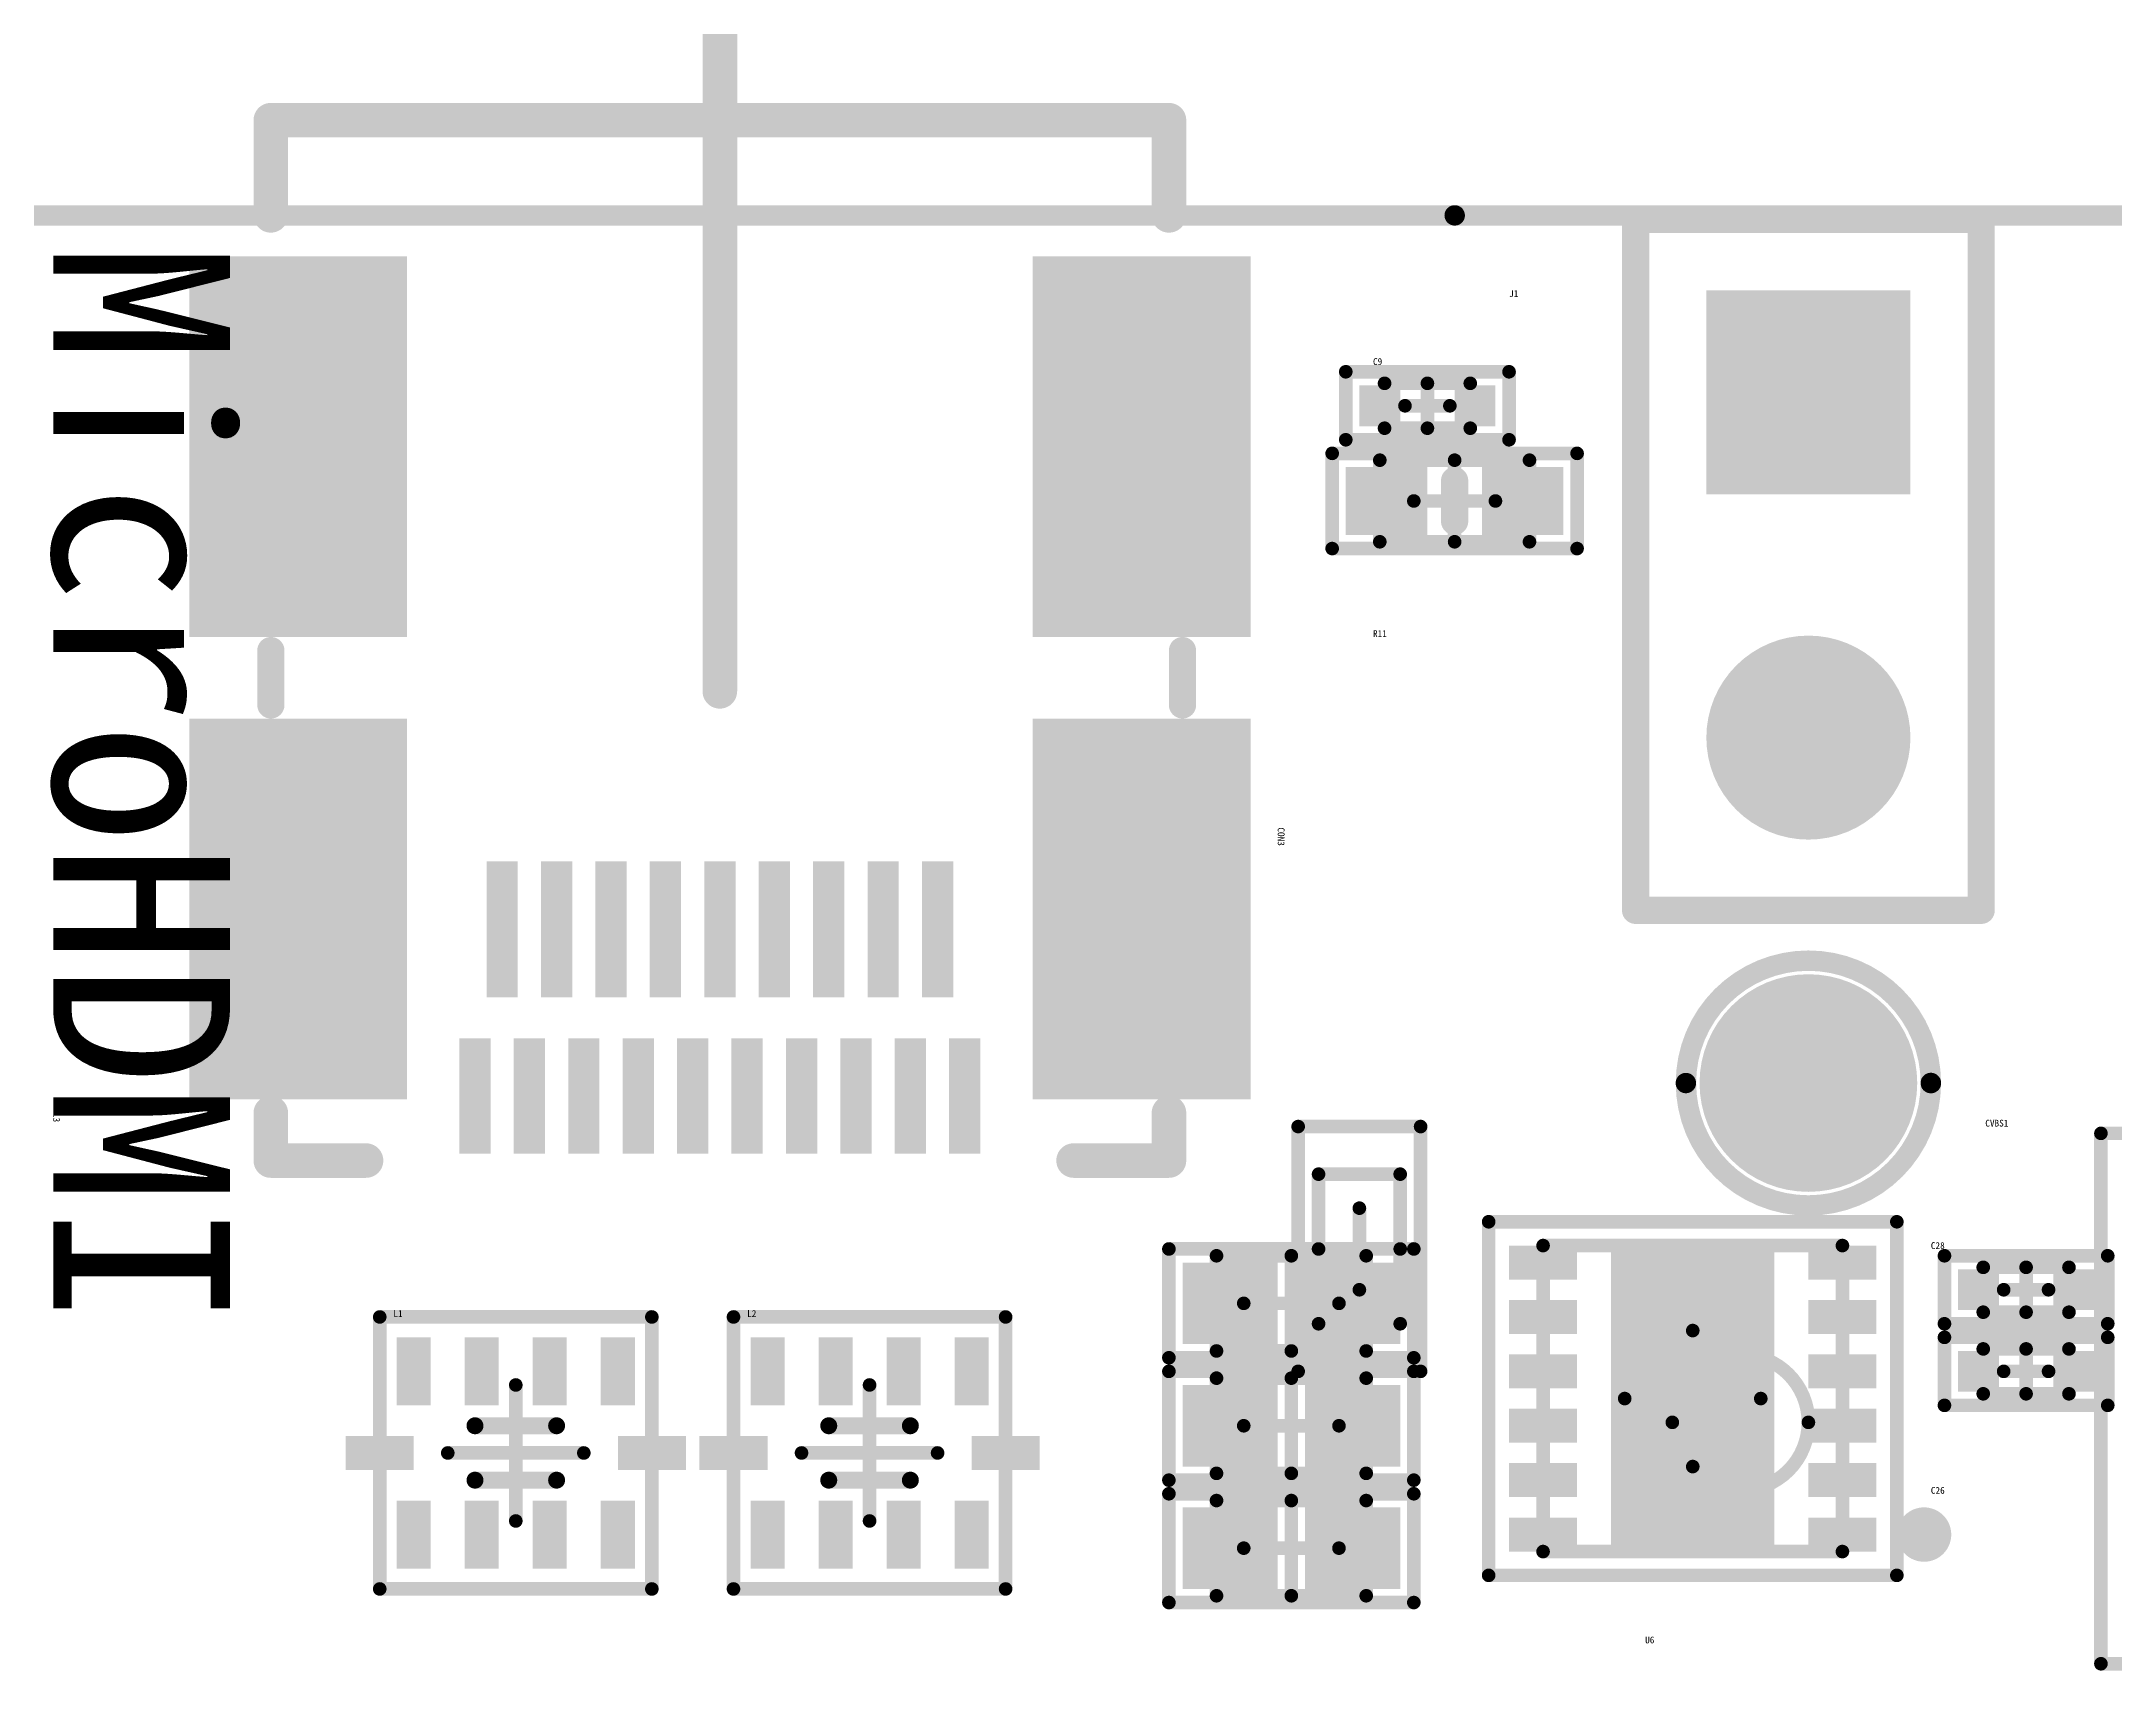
# Model space of a CAD drawing. Header units: millimetres. Extents: x 4 to 123, y 21 to 97.
# Drawn here: x 60.01 to 75.25, y 70.7 to 82.68 of the extents above; entities that cross this region are included whole.
import ezdxf

# ---------------------------------------------------------------- set-up
doc = ezdxf.new("R2010")
doc.units = ezdxf.units.MM
for name, color, linetype in [('KeepOutLayer', 6, 'Continuous'), ('Mechanical13', 56, 'Continuous'), ('Mechanical15', 56, 'Continuous'), ('Mechanical9', 56, 'Continuous'), ('MultiLayer', 9, 'Continuous'), ('TopLayer', 1, 'Continuous'), ('TopOverlay', 2, 'Continuous'), ('TopPaste', 8, 'Continuous')]:
    doc.layers.add(name, color=color, linetype=linetype)

msp = doc.modelspace()

# ---------------------------------------------------------------- linework, layer by layer
at = {"layer": 'KeepOutLayer', "const_width": 0.15}
for points in [[(28.4, 81.4), (70.4, 81.4)], [(70.4, 81.4), (107.6, 81.4)]]:
    msp.add_lwpolyline(points, dxfattribs=at)
at = {"layer": 'KeepOutLayer', "const_width": 0.075}
msp.add_lwpolyline([(70.363, 81.4, 1), (70.438, 81.4, 1)], format="xyb", close=True, dxfattribs=at)
msp.add_lwpolyline([(70.363, 81.4, 1), (70.438, 81.4, 1)], format="xyb", close=True, dxfattribs=at)
at = {"layer": 'Mechanical13', "const_width": 0.1}
for points in [[(69.885, 79.835), (69.885, 80.165)], [(69.885, 80.165), (70.515, 80.165)], [(70.515, 79.835), (70.515, 80.165)], [(69.885, 79.835), (70.515, 79.835)], [(69.85, 79.6), (70.95, 79.6)], [(69.85, 79), (69.85, 79.6)], [(70.95, 79), (70.95, 79.6)], [(69.85, 79), (70.95, 79)], [(69.4, 73.25), (69.4, 74.35)], [(69.4, 74.35), (70, 74.35)], [(70, 73.25), (70, 74.35)], [(68.65, 73.75), (69.75, 73.75)], [(68.65, 73.05), (68.65, 73.75)], [(69.75, 73.05), (69.75, 73.75)], [(71.05, 71.575), (71.05, 73.825)], [(71.05, 73.825), (73.25, 73.825)], [(73.25, 71.575), (73.25, 73.825)], [(74.285, 73.665), (74.915, 73.665)], [(74.285, 73.335), (74.285, 73.665)], [(74.915, 73.335), (74.915, 73.665)], [(69.4, 73.25), (70, 73.25)], [(74.285, 73.335), (74.915, 73.335)], [(68.65, 73.05), (69.75, 73.05)], [(74.285, 73.065), (74.915, 73.065)], [(74.285, 72.735), (74.285, 73.065)], [(74.915, 72.735), (74.915, 73.065)], [(68.65, 72.85), (69.75, 72.85)], [(68.65, 72.15), (68.65, 72.85)], [(69.75, 72.15), (69.75, 72.85)], [(74.285, 72.735), (74.915, 72.735)], [(68.65, 72.15), (69.75, 72.15)], [(68.65, 71.95), (69.75, 71.95)], [(68.65, 71.25), (68.65, 71.95)], [(69.75, 71.25), (69.75, 71.95)], [(71.05, 71.575), (73.25, 71.575)], [(68.65, 71.25), (69.75, 71.25)]]:
    msp.add_lwpolyline(points, dxfattribs=at)
at = {"layer": 'Mechanical13'}
for points, const_width in [([(69.86, 80.165, 1), (69.91, 80.165, 1)], 0.05), ([(69.86, 80.165, 1), (69.91, 80.165, 1)], 0.05), ([(70.49, 80.165, 1), (70.54, 80.165, 1)], 0.05), ([(70.49, 80.165, 1), (70.54, 80.165, 1)], 0.05), ([(69.86, 79.835, 1), (69.91, 79.835, 1)], 0.05), ([(69.86, 79.835, 1), (69.91, 79.835, 1)], 0.05), ([(70.49, 79.835, 1), (70.54, 79.835, 1)], 0.05), ([(70.49, 79.835, 1), (70.54, 79.835, 1)], 0.05), ([(69.825, 79.6, 1), (69.875, 79.6, 1)], 0.05), ([(69.825, 79.6, 1), (69.875, 79.6, 1)], 0.05), ([(70.925, 79.6, 1), (70.975, 79.6, 1)], 0.05), ([(70.925, 79.6, 1), (70.975, 79.6, 1)], 0.05), ([(69.825, 79, 1), (69.875, 79, 1)], 0.05), ([(69.825, 79, 1), (69.875, 79, 1)], 0.05), ([(70.925, 79, 1), (70.975, 79, 1)], 0.05), ([(70.925, 79, 1), (70.975, 79, 1)], 0.05), ([(69.375, 74.35, 1), (69.425, 74.35, 1)], 0.05), ([(69.375, 74.35, 1), (69.425, 74.35, 1)], 0.05), ([(69.975, 74.35, 1), (70.025, 74.35, 1)], 0.05), ([(69.975, 74.35, 1), (70.025, 74.35, 1)], 0.05), ([(68.625, 73.75, 1), (68.675, 73.75, 1)], 0.05), ([(68.625, 73.75, 1), (68.675, 73.75, 1)], 0.05), ([(69.725, 73.75, 1), (69.775, 73.75, 1)], 0.05), ([(69.725, 73.75, 1), (69.775, 73.75, 1)], 0.05), ([(71.025, 73.825, 1), (71.075, 73.825, 1)], 0.05), ([(71.025, 73.825, 1), (71.075, 73.825, 1)], 0.05), ([(73.225, 73.825, 1), (73.275, 73.825, 1)], 0.05), ([(73.225, 73.825, 1), (73.275, 73.825, 1)], 0.05), ([(74.26, 73.665, 1), (74.31, 73.665, 1)], 0.05), ([(74.26, 73.665, 1), (74.31, 73.665, 1)], 0.05), ([(74.89, 73.665, 1), (74.94, 73.665, 1)], 0.05), ([(74.89, 73.665, 1), (74.94, 73.665, 1)], 0.05), ([(69.375, 73.25, 1), (69.425, 73.25, 1)], 0.05), ([(69.375, 73.25, 1), (69.425, 73.25, 1)], 0.05), ([(69.975, 73.25, 1), (70.025, 73.25, 1)], 0.05), ([(69.975, 73.25, 1), (70.025, 73.25, 1)], 0.05), ([(74.26, 73.335, 1), (74.31, 73.335, 1)], 0.05), ([(74.26, 73.335, 1), (74.31, 73.335, 1)], 0.05), ([(74.89, 73.335, 1), (74.94, 73.335, 1)], 0.05), ([(74.89, 73.335, 1), (74.94, 73.335, 1)], 0.05), ([(68.625, 73.05, 1), (68.675, 73.05, 1)], 0.05), ([(68.625, 73.05, 1), (68.675, 73.05, 1)], 0.05), ([(69.725, 73.05, 1), (69.775, 73.05, 1)], 0.05), ([(69.725, 73.05, 1), (69.775, 73.05, 1)], 0.05), ([(73, 72.525, 1), (72, 72.525, 1)], 0.1), ([(74.26, 73.065, 1), (74.31, 73.065, 1)], 0.05), ([(74.26, 73.065, 1), (74.31, 73.065, 1)], 0.05), ([(74.89, 73.065, 1), (74.94, 73.065, 1)], 0.05), ([(74.89, 73.065, 1), (74.94, 73.065, 1)], 0.05), ([(68.625, 72.85, 1), (68.675, 72.85, 1)], 0.05), ([(68.625, 72.85, 1), (68.675, 72.85, 1)], 0.05), ([(69.725, 72.85, 1), (69.775, 72.85, 1)], 0.05), ([(69.725, 72.85, 1), (69.775, 72.85, 1)], 0.05), ([(74.26, 72.735, 1), (74.31, 72.735, 1)], 0.05), ([(74.26, 72.735, 1), (74.31, 72.735, 1)], 0.05), ([(74.89, 72.735, 1), (74.94, 72.735, 1)], 0.05), ([(74.89, 72.735, 1), (74.94, 72.735, 1)], 0.05), ([(71.975, 72.525, 1), (72.025, 72.525, 1)], 0.05), ([(72.975, 72.525, 1), (73.025, 72.525, 1)], 0.05), ([(68.625, 72.15, 1), (68.675, 72.15, 1)], 0.05), ([(68.625, 72.15, 1), (68.675, 72.15, 1)], 0.05), ([(69.725, 72.15, 1), (69.775, 72.15, 1)], 0.05), ([(69.725, 72.15, 1), (69.775, 72.15, 1)], 0.05), ([(68.625, 71.95, 1), (68.675, 71.95, 1)], 0.05), ([(68.625, 71.95, 1), (68.675, 71.95, 1)], 0.05), ([(69.725, 71.95, 1), (69.775, 71.95, 1)], 0.05), ([(69.725, 71.95, 1), (69.775, 71.95, 1)], 0.05), ([(71.025, 71.575, 1), (71.075, 71.575, 1)], 0.05), ([(71.025, 71.575, 1), (71.075, 71.575, 1)], 0.05), ([(73.225, 71.575, 1), (73.275, 71.575, 1)], 0.05), ([(73.225, 71.575, 1), (73.275, 71.575, 1)], 0.05), ([(68.625, 71.25, 1), (68.675, 71.25, 1)], 0.05), ([(68.625, 71.25, 1), (68.675, 71.25, 1)], 0.05), ([(69.725, 71.25, 1), (69.775, 71.25, 1)], 0.05), ([(69.725, 71.25, 1), (69.775, 71.25, 1)], 0.05)]:
    msp.add_lwpolyline(points, format="xyb", close=True, dxfattribs=dict(at, const_width=const_width))
at = {"layer": 'Mechanical15', "const_width": 0.1}
for points in [[(69.6, 79.75), (69.6, 80.25)], [(69.6, 80.25), (70.8, 80.25)], [(70.8, 79.75), (70.8, 80.25)], [(70.2, 79.835), (70.2, 80.165)], [(70.035, 80), (70.365, 80)], [(69.5, 79.65), (71.3, 79.65)], [(69.5, 78.95), (69.5, 79.65)], [(69.6, 79.75), (70.8, 79.75)], [(71.3, 78.95), (71.3, 79.65)], [(70.4, 79), (70.4, 79.6)], [(70.1, 79.3), (70.7, 79.3)], [(69.5, 78.95), (71.3, 78.95)], [(69.25, 72.9), (69.25, 74.7)], [(69.25, 74.7), (70.15, 74.7)], [(70.15, 72.9), (70.15, 74.7)], [(75.15, 74.65), (78.65, 74.65)], [(75.15, 70.75), (75.15, 74.65)], [(69.7, 73.5), (69.7, 74.1)], [(70.65, 71.4), (70.65, 74)], [(70.65, 74), (73.65, 74)], [(73.65, 71.4), (73.65, 74)], [(68.3, 73.8), (70.1, 73.8)], [(68.3, 73), (68.3, 73.8)], [(69.2, 73.05), (69.2, 73.75)], [(69.4, 73.8), (70, 73.8)], [(70.1, 73), (70.1, 73.8)], [(74, 73.75), (75.2, 73.75)], [(74, 73.25), (74, 73.75)], [(75.2, 73.25), (75.2, 73.75)], [(74.6, 73.335), (74.6, 73.665)], [(68.85, 73.4), (69.55, 73.4)], [(74.435, 73.5), (74.765, 73.5)], [(62.5, 71.3), (62.5, 73.3)], [(62.5, 73.3), (64.5, 73.3)], [(64.5, 71.3), (64.5, 73.3)], [(65.1, 71.3), (65.1, 73.3)], [(65.1, 73.3), (67.1, 73.3)], [(67.1, 71.3), (67.1, 73.3)], [(74, 73.25), (75.2, 73.25)], [(72.15, 72.2), (72.15, 73.2)], [(74, 73.15), (75.2, 73.15)], [(74, 72.65), (74, 73.15)], [(75.2, 72.65), (75.2, 73.15)], [(68.3, 73), (70.1, 73)], [(74.6, 72.735), (74.6, 73.065)], [(63.5, 71.8), (63.5, 72.8)], [(66.1, 71.8), (66.1, 72.8)], [(68.3, 72.9), (70.1, 72.9)], [(68.3, 72.1), (68.3, 72.9)], [(69.2, 72.15), (69.2, 72.85)], [(69.25, 72.9), (70.15, 72.9)], [(70.1, 72.1), (70.1, 72.9)], [(74.435, 72.9), (74.765, 72.9)], [(71.65, 72.7), (72.65, 72.7)], [(74, 72.65), (75.2, 72.65)], [(68.85, 72.5), (69.55, 72.5)], [(63, 72.3), (64, 72.3)], [(65.6, 72.3), (66.6, 72.3)], [(68.3, 72.1), (70.1, 72.1)], [(68.3, 72), (70.1, 72)], [(68.3, 71.2), (68.3, 72)], [(69.2, 71.25), (69.2, 71.95)], [(70.1, 71.2), (70.1, 72)], [(68.85, 71.6), (69.55, 71.6)], [(62.5, 71.3), (64.5, 71.3)], [(65.1, 71.3), (67.1, 71.3)], [(70.65, 71.4), (73.65, 71.4)], [(68.3, 71.2), (70.1, 71.2)], [(75.15, 70.75), (78.65, 70.75)]]:
    msp.add_lwpolyline(points, dxfattribs=at)
at = {"layer": 'Mechanical15', "const_width": 0.05}
for points in [[(69.575, 80.25, 1), (69.625, 80.25, 1)], [(69.575, 80.25, 1), (69.625, 80.25, 1)], [(70.775, 80.25, 1), (70.825, 80.25, 1)], [(70.775, 80.25, 1), (70.825, 80.25, 1)], [(70.175, 80.165, 1), (70.225, 80.165, 1)], [(70.01, 80, 1), (70.06, 80, 1)], [(70.34, 80, 1), (70.39, 80, 1)], [(70.175, 79.835, 1), (70.225, 79.835, 1)], [(69.475, 79.65, 1), (69.525, 79.65, 1)], [(69.475, 79.65, 1), (69.525, 79.65, 1)], [(69.575, 79.75, 1), (69.625, 79.75, 1)], [(69.575, 79.75, 1), (69.625, 79.75, 1)], [(70.775, 79.75, 1), (70.825, 79.75, 1)], [(70.775, 79.75, 1), (70.825, 79.75, 1)], [(71.275, 79.65, 1), (71.325, 79.65, 1)], [(71.275, 79.65, 1), (71.325, 79.65, 1)], [(70.375, 79.6, 1), (70.425, 79.6, 1)], [(70.075, 79.3, 1), (70.125, 79.3, 1)], [(70.675, 79.3, 1), (70.725, 79.3, 1)], [(69.475, 78.95, 1), (69.525, 78.95, 1)], [(69.475, 78.95, 1), (69.525, 78.95, 1)], [(70.375, 79, 1), (70.425, 79, 1)], [(71.275, 78.95, 1), (71.325, 78.95, 1)], [(71.275, 78.95, 1), (71.325, 78.95, 1)], [(69.225, 74.7, 1), (69.275, 74.7, 1)], [(69.225, 74.7, 1), (69.275, 74.7, 1)], [(70.125, 74.7, 1), (70.175, 74.7, 1)], [(70.125, 74.7, 1), (70.175, 74.7, 1)], [(75.125, 74.65, 1), (75.175, 74.65, 1)], [(75.125, 74.65, 1), (75.175, 74.65, 1)], [(69.675, 74.1, 1), (69.725, 74.1, 1)], [(70.625, 74, 1), (70.675, 74, 1)], [(70.625, 74, 1), (70.675, 74, 1)], [(73.625, 74, 1), (73.675, 74, 1)], [(73.625, 74, 1), (73.675, 74, 1)], [(68.275, 73.8, 1), (68.325, 73.8, 1)], [(68.275, 73.8, 1), (68.325, 73.8, 1)], [(69.175, 73.75, 1), (69.225, 73.75, 1)], [(69.375, 73.8, 1), (69.425, 73.8, 1)], [(69.975, 73.8, 1), (70.025, 73.8, 1)], [(70.075, 73.8, 1), (70.125, 73.8, 1)], [(70.075, 73.8, 1), (70.125, 73.8, 1)], [(73.975, 73.75, 1), (74.025, 73.75, 1)], [(73.975, 73.75, 1), (74.025, 73.75, 1)], [(75.175, 73.75, 1), (75.225, 73.75, 1)], [(75.175, 73.75, 1), (75.225, 73.75, 1)], [(74.575, 73.665, 1), (74.625, 73.665, 1)], [(68.825, 73.4, 1), (68.875, 73.4, 1)], [(69.525, 73.4, 1), (69.575, 73.4, 1)], [(69.675, 73.5, 1), (69.725, 73.5, 1)], [(74.41, 73.5, 1), (74.46, 73.5, 1)], [(74.74, 73.5, 1), (74.79, 73.5, 1)], [(62.475, 73.3, 1), (62.525, 73.3, 1)], [(62.475, 73.3, 1), (62.525, 73.3, 1)], [(64.475, 73.3, 1), (64.525, 73.3, 1)], [(64.475, 73.3, 1), (64.525, 73.3, 1)], [(65.075, 73.3, 1), (65.125, 73.3, 1)], [(65.075, 73.3, 1), (65.125, 73.3, 1)], [(67.075, 73.3, 1), (67.125, 73.3, 1)], [(67.075, 73.3, 1), (67.125, 73.3, 1)], [(73.975, 73.25, 1), (74.025, 73.25, 1)], [(73.975, 73.25, 1), (74.025, 73.25, 1)], [(74.575, 73.335, 1), (74.625, 73.335, 1)], [(75.175, 73.25, 1), (75.225, 73.25, 1)], [(75.175, 73.25, 1), (75.225, 73.25, 1)], [(72.125, 73.2, 1), (72.175, 73.2, 1)], [(73.975, 73.15, 1), (74.025, 73.15, 1)], [(73.975, 73.15, 1), (74.025, 73.15, 1)], [(75.175, 73.15, 1), (75.225, 73.15, 1)], [(75.175, 73.15, 1), (75.225, 73.15, 1)], [(68.275, 73, 1), (68.325, 73, 1)], [(68.275, 73, 1), (68.325, 73, 1)], [(69.175, 73.05, 1), (69.225, 73.05, 1)], [(70.075, 73, 1), (70.125, 73, 1)], [(70.075, 73, 1), (70.125, 73, 1)], [(74.575, 73.065, 1), (74.625, 73.065, 1)], [(63.475, 72.8, 1), (63.525, 72.8, 1)], [(66.075, 72.8, 1), (66.125, 72.8, 1)], [(68.275, 72.9, 1), (68.325, 72.9, 1)], [(68.275, 72.9, 1), (68.325, 72.9, 1)], [(69.175, 72.85, 1), (69.225, 72.85, 1)], [(69.225, 72.9, 1), (69.275, 72.9, 1)], [(69.225, 72.9, 1), (69.275, 72.9, 1)], [(70.075, 72.9, 1), (70.125, 72.9, 1)], [(70.075, 72.9, 1), (70.125, 72.9, 1)], [(70.125, 72.9, 1), (70.175, 72.9, 1)], [(70.125, 72.9, 1), (70.175, 72.9, 1)], [(74.41, 72.9, 1), (74.46, 72.9, 1)], [(74.74, 72.9, 1), (74.79, 72.9, 1)], [(71.625, 72.7, 1), (71.675, 72.7, 1)], [(72.625, 72.7, 1), (72.675, 72.7, 1)], [(73.975, 72.65, 1), (74.025, 72.65, 1)], [(73.975, 72.65, 1), (74.025, 72.65, 1)], [(74.575, 72.735, 1), (74.625, 72.735, 1)], [(75.175, 72.65, 1), (75.225, 72.65, 1)], [(75.175, 72.65, 1), (75.225, 72.65, 1)], [(68.825, 72.5, 1), (68.875, 72.5, 1)], [(69.525, 72.5, 1), (69.575, 72.5, 1)], [(62.975, 72.3, 1), (63.025, 72.3, 1)], [(63.975, 72.3, 1), (64.025, 72.3, 1)], [(65.575, 72.3, 1), (65.625, 72.3, 1)], [(66.575, 72.3, 1), (66.625, 72.3, 1)], [(72.125, 72.2, 1), (72.175, 72.2, 1)], [(68.275, 72.1, 1), (68.325, 72.1, 1)], [(68.275, 72.1, 1), (68.325, 72.1, 1)], [(69.175, 72.15, 1), (69.225, 72.15, 1)], [(70.075, 72.1, 1), (70.125, 72.1, 1)], [(70.075, 72.1, 1), (70.125, 72.1, 1)], [(68.275, 72, 1), (68.325, 72, 1)], [(68.275, 72, 1), (68.325, 72, 1)], [(69.175, 71.95, 1), (69.225, 71.95, 1)], [(70.075, 72, 1), (70.125, 72, 1)], [(70.075, 72, 1), (70.125, 72, 1)], [(63.475, 71.8, 1), (63.525, 71.8, 1)], [(66.075, 71.8, 1), (66.125, 71.8, 1)], [(68.825, 71.6, 1), (68.875, 71.6, 1)], [(69.525, 71.6, 1), (69.575, 71.6, 1)], [(62.475, 71.3, 1), (62.525, 71.3, 1)], [(62.475, 71.3, 1), (62.525, 71.3, 1)], [(64.475, 71.3, 1), (64.525, 71.3, 1)], [(64.475, 71.3, 1), (64.525, 71.3, 1)], [(65.075, 71.3, 1), (65.125, 71.3, 1)], [(65.075, 71.3, 1), (65.125, 71.3, 1)], [(67.075, 71.3, 1), (67.125, 71.3, 1)], [(67.075, 71.3, 1), (67.125, 71.3, 1)], [(70.625, 71.4, 1), (70.675, 71.4, 1)], [(70.625, 71.4, 1), (70.675, 71.4, 1)], [(73.625, 71.4, 1), (73.675, 71.4, 1)], [(73.625, 71.4, 1), (73.675, 71.4, 1)], [(68.275, 71.2, 1), (68.325, 71.2, 1)], [(68.275, 71.2, 1), (68.325, 71.2, 1)], [(69.175, 71.25, 1), (69.225, 71.25, 1)], [(70.075, 71.2, 1), (70.125, 71.2, 1)], [(70.075, 71.2, 1), (70.125, 71.2, 1)], [(75.125, 70.75, 1), (75.175, 70.75, 1)], [(75.125, 70.75, 1), (75.175, 70.75, 1)]]:
    msp.add_lwpolyline(points, format="xyb", close=True, dxfattribs=at)
at = {"layer": 'Mechanical9'}
for points, const_width in [([(65, 82.2), (65, 85.754)], 0.254), ([(65, 77.9), (65, 85.754)], 0.254), ([(62.5, 73.3), (64.5, 73.3)], 0.1), ([(62.5, 71.3), (62.5, 73.3)], 0.1), ([(64.5, 71.3), (64.5, 73.3)], 0.1), ([(65.1, 73.3), (67.1, 73.3)], 0.1), ([(65.1, 71.3), (65.1, 73.3)], 0.1), ([(67.1, 71.3), (67.1, 73.3)], 0.1), ([(62.5, 71.3), (64.5, 71.3)], 0.1), ([(65.1, 71.3), (67.1, 71.3)], 0.1)]:
    msp.add_lwpolyline(points, dxfattribs=dict(at, const_width=const_width))
for points, const_width in [([(64.936, 82.2, 1), (65.063, 82.2, 1)], 0.127), ([(64.936, 77.9, 1), (65.063, 77.9, 1)], 0.127), ([(62.475, 73.3, 1), (62.525, 73.3, 1)], 0.05), ([(62.475, 73.3, 1), (62.525, 73.3, 1)], 0.05), ([(64.475, 73.3, 1), (64.525, 73.3, 1)], 0.05), ([(64.475, 73.3, 1), (64.525, 73.3, 1)], 0.05), ([(65.075, 73.3, 1), (65.125, 73.3, 1)], 0.05), ([(65.075, 73.3, 1), (65.125, 73.3, 1)], 0.05), ([(67.075, 73.3, 1), (67.125, 73.3, 1)], 0.05), ([(67.075, 73.3, 1), (67.125, 73.3, 1)], 0.05), ([(62.475, 71.3, 1), (62.525, 71.3, 1)], 0.05), ([(62.475, 71.3, 1), (62.525, 71.3, 1)], 0.05), ([(64.475, 71.3, 1), (64.525, 71.3, 1)], 0.05), ([(64.475, 71.3, 1), (64.525, 71.3, 1)], 0.05), ([(65.075, 71.3, 1), (65.125, 71.3, 1)], 0.05), ([(65.075, 71.3, 1), (65.125, 71.3, 1)], 0.05), ([(67.075, 71.3, 1), (67.125, 71.3, 1)], 0.05), ([(67.075, 71.3, 1), (67.125, 71.3, 1)], 0.05)]:
    msp.add_lwpolyline(points, format="xyb", close=True, dxfattribs=dict(at, const_width=const_width))
at = {"layer": 'MultiLayer', "const_width": 1.5}
for points in [[(61.9, 79.175), (61.9, 80.225)], [(68.1, 79.175), (68.1, 80.225)], [(61.9, 75.765), (61.9, 76.815)], [(68.1, 75.765), (68.1, 76.815)]]:
    msp.add_lwpolyline(points, dxfattribs=at)
at = {"layer": 'MultiLayer', "const_width": 0.75}
for points in [[(61.525, 80.225, 1), (62.275, 80.225, 1)], [(67.725, 80.225, 1), (68.475, 80.225, 1)], [(61.525, 79.175, 1), (62.275, 79.175, 1)], [(67.725, 79.175, 1), (68.475, 79.175, 1)], [(72.625, 77.56, 1), (73.375, 77.56, 1)], [(61.525, 76.815, 1), (62.275, 76.815, 1)], [(67.725, 76.815, 1), (68.475, 76.815, 1)], [(61.525, 75.765, 1), (62.275, 75.765, 1)], [(67.725, 75.765, 1), (68.475, 75.765, 1)]]:
    msp.add_lwpolyline(points, format="xyb", close=True, dxfattribs=at)
at = {"layer": 'MultiLayer'}
msp.add_solid([(72.25, 80.85), (72.25, 79.35), (73.75, 80.85), (73.75, 79.35)], dxfattribs=at)
at = {"layer": 'TopLayer', "const_width": 1.5}
for points in [[(61.9, 79.175), (61.9, 80.225)], [(68.1, 79.175), (68.1, 80.225)], [(61.9, 75.765), (61.9, 76.815)], [(68.1, 75.765), (68.1, 76.815)]]:
    msp.add_lwpolyline(points, dxfattribs=at)
at = {"layer": 'TopLayer'}
for points, const_width in [([(61.525, 80.225, 1), (62.275, 80.225, 1)], 0.75), ([(67.725, 80.225, 1), (68.475, 80.225, 1)], 0.75), ([(61.525, 79.175, 1), (62.275, 79.175, 1)], 0.75), ([(67.725, 79.175, 1), (68.475, 79.175, 1)], 0.75), ([(72.625, 77.56, 1), (73.375, 77.56, 1)], 0.75), ([(61.525, 76.815, 1), (62.275, 76.815, 1)], 0.75), ([(67.725, 76.815, 1), (68.475, 76.815, 1)], 0.75), ([(61.525, 75.765, 1), (62.275, 75.765, 1)], 0.75), ([(67.725, 75.765, 1), (68.475, 75.765, 1)], 0.75), ([(72.6, 75.02, 1), (73.4, 75.02, 1)], 0.8)]:
    msp.add_lwpolyline(points, format="xyb", close=True, dxfattribs=dict(at, const_width=const_width))
for points in [[(72.25, 80.85), (72.25, 79.35), (73.75, 80.85), (73.75, 79.35)], [(70, 79.85), (70, 80.15), (69.7, 79.85), (69.7, 80.15)], [(70.7, 79.85), (70.7, 80.15), (70.4, 79.85), (70.4, 80.15)], [(69.6, 79.55), (69.6, 79.05), (70.2, 79.55), (70.2, 79.05)], [(70.6, 79.55), (70.6, 79.05), (71.2, 79.55), (71.2, 79.05)], [(63.285, 75.65), (63.515, 75.65), (63.285, 76.65), (63.515, 76.65)], [(63.685, 75.65), (63.915, 75.65), (63.685, 76.65), (63.915, 76.65)], [(64.085, 75.65), (64.315, 75.65), (64.085, 76.65), (64.315, 76.65)], [(64.485, 75.65), (64.715, 75.65), (64.485, 76.65), (64.715, 76.65)], [(64.885, 75.65), (65.115, 75.65), (64.885, 76.65), (65.115, 76.65)], [(65.285, 75.65), (65.515, 75.65), (65.285, 76.65), (65.515, 76.65)], [(65.685, 75.65), (65.915, 75.65), (65.685, 76.65), (65.915, 76.65)], [(66.085, 75.65), (66.315, 75.65), (66.085, 76.65), (66.315, 76.65)], [(66.485, 75.65), (66.715, 75.65), (66.485, 76.65), (66.715, 76.65)], [(63.085, 74.5), (63.315, 74.5), (63.085, 75.35), (63.315, 75.35)], [(63.485, 74.5), (63.715, 74.5), (63.485, 75.35), (63.715, 75.35)], [(63.885, 74.5), (64.115, 74.5), (63.885, 75.35), (64.115, 75.35)], [(64.285, 74.5), (64.515, 74.5), (64.285, 75.35), (64.515, 75.35)], [(64.685, 74.5), (64.915, 74.5), (64.685, 75.35), (64.915, 75.35)], [(65.085, 74.5), (65.315, 74.5), (65.085, 75.35), (65.315, 75.35)], [(65.485, 74.5), (65.715, 74.5), (65.485, 75.35), (65.715, 75.35)], [(65.885, 74.5), (66.115, 74.5), (65.885, 75.35), (66.115, 75.35)], [(66.285, 74.5), (66.515, 74.5), (66.285, 75.35), (66.515, 75.35)], [(66.685, 74.5), (66.915, 74.5), (66.685, 75.35), (66.915, 75.35)], [(70.8, 73.825), (70.8, 73.575), (71.3, 73.825), (71.3, 73.575)], [(72.75, 73.825), (71.55, 73.825), (72.75, 71.575), (71.55, 71.575)], [(73, 73.825), (73, 73.575), (73.5, 73.825), (73.5, 73.575)], [(68.4, 73.7), (68.4, 73.1), (69.1, 73.7), (69.1, 73.1)], [(69.3, 73.7), (69.3, 73.1), (70, 73.7), (70, 73.1)], [(74.4, 73.35), (74.4, 73.65), (74.1, 73.35), (74.1, 73.65)], [(75.1, 73.35), (75.1, 73.65), (74.8, 73.35), (74.8, 73.65)], [(70.8, 73.425), (70.8, 73.175), (71.3, 73.425), (71.3, 73.175)], [(73, 73.425), (73, 73.175), (73.5, 73.425), (73.5, 73.175)], [(62.875, 72.65), (62.875, 73.15), (62.625, 72.65), (62.625, 73.15)], [(63.375, 72.65), (63.375, 73.15), (63.125, 72.65), (63.125, 73.15)], [(63.875, 72.65), (63.875, 73.15), (63.625, 72.65), (63.625, 73.15)], [(64.375, 72.65), (64.375, 73.15), (64.125, 72.65), (64.125, 73.15)], [(65.475, 72.65), (65.475, 73.15), (65.225, 72.65), (65.225, 73.15)], [(65.975, 72.65), (65.975, 73.15), (65.725, 72.65), (65.725, 73.15)], [(66.475, 72.65), (66.475, 73.15), (66.225, 72.65), (66.225, 73.15)], [(66.975, 72.65), (66.975, 73.15), (66.725, 72.65), (66.725, 73.15)], [(70.8, 73.025), (70.8, 72.775), (71.3, 73.025), (71.3, 72.775)], [(73, 73.025), (73, 72.775), (73.5, 73.025), (73.5, 72.775)], [(74.4, 72.75), (74.4, 73.05), (74.1, 72.75), (74.1, 73.05)], [(75.1, 72.75), (75.1, 73.05), (74.8, 72.75), (74.8, 73.05)], [(68.4, 72.8), (68.4, 72.2), (69.1, 72.8), (69.1, 72.2)], [(69.3, 72.8), (69.3, 72.2), (70, 72.8), (70, 72.2)], [(70.8, 72.625), (70.8, 72.375), (71.3, 72.625), (71.3, 72.375)], [(73, 72.625), (73, 72.375), (73.5, 72.625), (73.5, 72.375)], [(62.75, 72.425), (62.25, 72.425), (62.75, 72.175), (62.25, 72.175)], [(64.75, 72.425), (64.25, 72.425), (64.75, 72.175), (64.25, 72.175)], [(65.35, 72.425), (64.85, 72.425), (65.35, 72.175), (64.85, 72.175)], [(67.35, 72.425), (66.85, 72.425), (67.35, 72.175), (66.85, 72.175)], [(70.8, 72.225), (70.8, 71.975), (71.3, 72.225), (71.3, 71.975)], [(73, 72.225), (73, 71.975), (73.5, 72.225), (73.5, 71.975)], [(62.875, 71.45), (62.875, 71.95), (62.625, 71.45), (62.625, 71.95)], [(63.375, 71.45), (63.375, 71.95), (63.125, 71.45), (63.125, 71.95)], [(63.875, 71.45), (63.875, 71.95), (63.625, 71.45), (63.625, 71.95)], [(64.375, 71.45), (64.375, 71.95), (64.125, 71.45), (64.125, 71.95)], [(65.475, 71.45), (65.475, 71.95), (65.225, 71.45), (65.225, 71.95)], [(65.975, 71.45), (65.975, 71.95), (65.725, 71.45), (65.725, 71.95)], [(66.475, 71.45), (66.475, 71.95), (66.225, 71.45), (66.225, 71.95)], [(66.975, 71.45), (66.975, 71.95), (66.725, 71.45), (66.725, 71.95)], [(68.4, 71.9), (68.4, 71.3), (69.1, 71.9), (69.1, 71.3)], [(69.3, 71.9), (69.3, 71.3), (70, 71.9), (70, 71.3)], [(70.8, 71.825), (70.8, 71.575), (71.3, 71.825), (71.3, 71.575)], [(73, 71.825), (73, 71.575), (73.5, 71.825), (73.5, 71.575)]]:
    msp.add_solid(points, dxfattribs=at)
at = {"layer": 'TopOverlay'}
for points, const_width in [([(61.7, 81.4), (61.7, 82.1)], 0.254), ([(61.7, 82.1), (68.3, 82.1)], 0.254), ([(68.3, 81.4), (68.3, 82.1)], 0.254), ([(71.73, 81.37), (74.27, 81.37)], 0.2), ([(71.73, 76.29), (71.73, 81.37)], 0.2), ([(74.27, 76.29), (74.27, 81.37)], 0.2), ([(70.4, 79.15), (70.4, 79.45)], 0.2), ([(61.7, 77.8), (61.7, 78.2)], 0.2), ([(68.4, 77.8), (68.4, 78.2)], 0.2), ([(71.73, 76.29), (74.27, 76.29)], 0.2), ([(61.7, 74.45), (61.7, 74.8)], 0.254), ([(68.3, 74.45), (68.3, 74.8)], 0.254), ([(61.7, 74.45), (62.4, 74.45)], 0.254), ([(67.6, 74.45), (68.3, 74.45)], 0.254), ([(63.2, 72.5), (63.8, 72.5)], 0.125), ([(65.8, 72.5), (66.4, 72.5)], 0.125), ([(63.2, 72.1), (63.8, 72.1)], 0.125), ([(65.8, 72.1), (66.4, 72.1)], 0.125)]:
    msp.add_lwpolyline(points, dxfattribs=dict(at, const_width=const_width))
for points, const_width in [([(61.636, 82.1, 1), (61.763, 82.1, 1)], 0.127), ([(61.636, 82.1, 1), (61.763, 82.1, 1)], 0.127), ([(68.237, 82.1, 1), (68.364, 82.1, 1)], 0.127), ([(68.237, 82.1, 1), (68.364, 82.1, 1)], 0.127), ([(61.636, 81.4, 1), (61.763, 81.4, 1)], 0.127), ([(68.237, 81.4, 1), (68.364, 81.4, 1)], 0.127), ([(71.68, 81.37, 1), (71.78, 81.37, 1)], 0.1), ([(71.68, 81.37, 1), (71.78, 81.37, 1)], 0.1), ([(74.22, 81.37, 1), (74.32, 81.37, 1)], 0.1), ([(74.22, 81.37, 1), (74.32, 81.37, 1)], 0.1), ([(70.35, 79.45, 1), (70.45, 79.45, 1)], 0.1), ([(70.35, 79.15, 1), (70.45, 79.15, 1)], 0.1), ([(61.65, 78.2, 1), (61.75, 78.2, 1)], 0.1), ([(68.35, 78.2, 1), (68.45, 78.2, 1)], 0.1), ([(61.65, 77.8, 1), (61.75, 77.8, 1)], 0.1), ([(68.35, 77.8, 1), (68.45, 77.8, 1)], 0.1), ([(71.68, 76.29, 1), (71.78, 76.29, 1)], 0.1), ([(71.68, 76.29, 1), (71.78, 76.29, 1)], 0.1), ([(74.22, 76.29, 1), (74.32, 76.29, 1)], 0.1), ([(74.22, 76.29, 1), (74.32, 76.29, 1)], 0.1), ([(73.9, 75.02, 1), (72.1, 75.02, 1)], 0.15), ([(72.062, 75.02, 1), (72.137, 75.02, 1)], 0.075), ([(73.862, 75.02, 1), (73.938, 75.02, 1)], 0.075), ([(61.636, 74.8, 1), (61.763, 74.8, 1)], 0.127), ([(68.237, 74.8, 1), (68.364, 74.8, 1)], 0.127), ([(61.636, 74.45, 1), (61.763, 74.45, 1)], 0.127), ([(61.636, 74.45, 1), (61.763, 74.45, 1)], 0.127), ([(62.336, 74.45, 1), (62.463, 74.45, 1)], 0.127), ([(67.536, 74.45, 1), (67.663, 74.45, 1)], 0.127), ([(68.237, 74.45, 1), (68.364, 74.45, 1)], 0.127), ([(68.237, 74.45, 1), (68.364, 74.45, 1)], 0.127), ([(63.169, 72.5, 1), (63.231, 72.5, 1)], 0.0625), ([(63.769, 72.5, 1), (63.831, 72.5, 1)], 0.0625), ([(65.769, 72.5, 1), (65.831, 72.5, 1)], 0.0625), ([(66.369, 72.5, 1), (66.431, 72.5, 1)], 0.0625), ([(63.169, 72.1, 1), (63.231, 72.1, 1)], 0.0625), ([(63.769, 72.1, 1), (63.831, 72.1, 1)], 0.0625), ([(65.769, 72.1, 1), (65.831, 72.1, 1)], 0.0625), ([(66.369, 72.1, 1), (66.431, 72.1, 1)], 0.0625), ([(73.95, 71.7, 1), (73.75, 71.7, 1)], 0.2), ([(73.7, 71.7, 1), (73.8, 71.7, 1)], 0.1), ([(73.9, 71.7, 1), (74, 71.7, 1)], 0.1)]:
    msp.add_lwpolyline(points, format="xyb", close=True, dxfattribs=dict(at, const_width=const_width))
at = {"layer": 'TopPaste'}
for points in [[(62.7, 81.1), (61.1, 81.1), (62.7, 78.3), (61.1, 78.3)], [(68.9, 81.1), (67.3, 81.1), (68.9, 78.3), (67.3, 78.3)], [(70, 79.85), (70, 80.15), (69.7, 79.85), (69.7, 80.15)], [(70.7, 79.85), (70.7, 80.15), (70.4, 79.85), (70.4, 80.15)], [(69.6, 79.55), (69.6, 79.05), (70.2, 79.55), (70.2, 79.05)], [(70.6, 79.55), (70.6, 79.05), (71.2, 79.55), (71.2, 79.05)], [(62.7, 77.7), (61.1, 77.7), (62.7, 74.9), (61.1, 74.9)], [(68.9, 77.7), (67.3, 77.7), (68.9, 74.9), (67.3, 74.9)], [(63.285, 75.65), (63.515, 75.65), (63.285, 76.65), (63.515, 76.65)], [(63.685, 75.65), (63.915, 75.65), (63.685, 76.65), (63.915, 76.65)], [(64.085, 75.65), (64.315, 75.65), (64.085, 76.65), (64.315, 76.65)], [(64.485, 75.65), (64.715, 75.65), (64.485, 76.65), (64.715, 76.65)], [(64.885, 75.65), (65.115, 75.65), (64.885, 76.65), (65.115, 76.65)], [(65.285, 75.65), (65.515, 75.65), (65.285, 76.65), (65.515, 76.65)], [(65.685, 75.65), (65.915, 75.65), (65.685, 76.65), (65.915, 76.65)], [(66.085, 75.65), (66.315, 75.65), (66.085, 76.65), (66.315, 76.65)], [(66.485, 75.65), (66.715, 75.65), (66.485, 76.65), (66.715, 76.65)], [(63.085, 74.5), (63.315, 74.5), (63.085, 75.35), (63.315, 75.35)], [(63.485, 74.5), (63.715, 74.5), (63.485, 75.35), (63.715, 75.35)], [(63.885, 74.5), (64.115, 74.5), (63.885, 75.35), (64.115, 75.35)], [(64.285, 74.5), (64.515, 74.5), (64.285, 75.35), (64.515, 75.35)], [(64.685, 74.5), (64.915, 74.5), (64.685, 75.35), (64.915, 75.35)], [(65.085, 74.5), (65.315, 74.5), (65.085, 75.35), (65.315, 75.35)], [(65.485, 74.5), (65.715, 74.5), (65.485, 75.35), (65.715, 75.35)], [(65.885, 74.5), (66.115, 74.5), (65.885, 75.35), (66.115, 75.35)], [(66.285, 74.5), (66.515, 74.5), (66.285, 75.35), (66.515, 75.35)], [(66.685, 74.5), (66.915, 74.5), (66.685, 75.35), (66.915, 75.35)], [(70.8, 73.825), (70.8, 73.575), (71.3, 73.825), (71.3, 73.575)], [(72.75, 73.825), (71.55, 73.825), (72.75, 71.575), (71.55, 71.575)], [(73, 73.825), (73, 73.575), (73.5, 73.825), (73.5, 73.575)], [(68.4, 73.7), (68.4, 73.1), (69.1, 73.7), (69.1, 73.1)], [(69.3, 73.7), (69.3, 73.1), (70, 73.7), (70, 73.1)], [(74.4, 73.35), (74.4, 73.65), (74.1, 73.35), (74.1, 73.65)], [(75.1, 73.35), (75.1, 73.65), (74.8, 73.35), (74.8, 73.65)], [(70.8, 73.425), (70.8, 73.175), (71.3, 73.425), (71.3, 73.175)], [(73, 73.425), (73, 73.175), (73.5, 73.425), (73.5, 73.175)], [(62.875, 72.65), (62.875, 73.15), (62.625, 72.65), (62.625, 73.15)], [(63.375, 72.65), (63.375, 73.15), (63.125, 72.65), (63.125, 73.15)], [(63.875, 72.65), (63.875, 73.15), (63.625, 72.65), (63.625, 73.15)], [(64.375, 72.65), (64.375, 73.15), (64.125, 72.65), (64.125, 73.15)], [(65.475, 72.65), (65.475, 73.15), (65.225, 72.65), (65.225, 73.15)], [(65.975, 72.65), (65.975, 73.15), (65.725, 72.65), (65.725, 73.15)], [(66.475, 72.65), (66.475, 73.15), (66.225, 72.65), (66.225, 73.15)], [(66.975, 72.65), (66.975, 73.15), (66.725, 72.65), (66.725, 73.15)], [(70.8, 73.025), (70.8, 72.775), (71.3, 73.025), (71.3, 72.775)], [(73, 73.025), (73, 72.775), (73.5, 73.025), (73.5, 72.775)], [(74.4, 72.75), (74.4, 73.05), (74.1, 72.75), (74.1, 73.05)], [(75.1, 72.75), (75.1, 73.05), (74.8, 72.75), (74.8, 73.05)], [(68.4, 72.8), (68.4, 72.2), (69.1, 72.8), (69.1, 72.2)], [(69.3, 72.8), (69.3, 72.2), (70, 72.8), (70, 72.2)], [(70.8, 72.625), (70.8, 72.375), (71.3, 72.625), (71.3, 72.375)], [(73, 72.625), (73, 72.375), (73.5, 72.625), (73.5, 72.375)], [(62.75, 72.425), (62.25, 72.425), (62.75, 72.175), (62.25, 72.175)], [(64.75, 72.425), (64.25, 72.425), (64.75, 72.175), (64.25, 72.175)], [(65.35, 72.425), (64.85, 72.425), (65.35, 72.175), (64.85, 72.175)], [(67.35, 72.425), (66.85, 72.425), (67.35, 72.175), (66.85, 72.175)], [(70.8, 72.225), (70.8, 71.975), (71.3, 72.225), (71.3, 71.975)], [(73, 72.225), (73, 71.975), (73.5, 72.225), (73.5, 71.975)], [(62.875, 71.45), (62.875, 71.95), (62.625, 71.45), (62.625, 71.95)], [(63.375, 71.45), (63.375, 71.95), (63.125, 71.45), (63.125, 71.95)], [(63.875, 71.45), (63.875, 71.95), (63.625, 71.45), (63.625, 71.95)], [(64.375, 71.45), (64.375, 71.95), (64.125, 71.45), (64.125, 71.95)], [(65.475, 71.45), (65.475, 71.95), (65.225, 71.45), (65.225, 71.95)], [(65.975, 71.45), (65.975, 71.95), (65.725, 71.45), (65.725, 71.95)], [(66.475, 71.45), (66.475, 71.95), (66.225, 71.45), (66.225, 71.95)], [(66.975, 71.45), (66.975, 71.95), (66.725, 71.45), (66.725, 71.95)], [(68.4, 71.9), (68.4, 71.3), (69.1, 71.9), (69.1, 71.3)], [(69.3, 71.9), (69.3, 71.3), (70, 71.9), (70, 71.3)], [(70.8, 71.825), (70.8, 71.575), (71.3, 71.825), (71.3, 71.575)], [(73, 71.825), (73, 71.575), (73.5, 71.825), (73.5, 71.575)]]:
    msp.add_solid(points, dxfattribs=at)

# ---------------------------------------------------------------- texts
at = {"layer": 'TopOverlay'}
for s, height, p in [('MicroHDMI', 1.3, (60.1, 81.2)), ('CON3', 0.05, (69.1, 76.9)), ('L3', 0.05, (60.1, 74.8))]:
    msp.add_text(s, height=height, rotation=270, dxfattribs=at).set_placement(p)
for s, p in [('J1', (70.8, 80.8)), ('C9', (69.8, 80.3)), ('R11', (69.8, 78.3)), ('CVBS1', (74.3, 74.7)), ('C28', (73.9, 73.8)), ('L1', (62.6, 73.3)), ('L2', (65.2, 73.3)), ('C26', (73.9, 72)), ('U6', (71.8, 70.9))]:
    msp.add_text(s, height=0.05, dxfattribs=at).set_placement(p)

doc.saveas('drawing.dxf')
